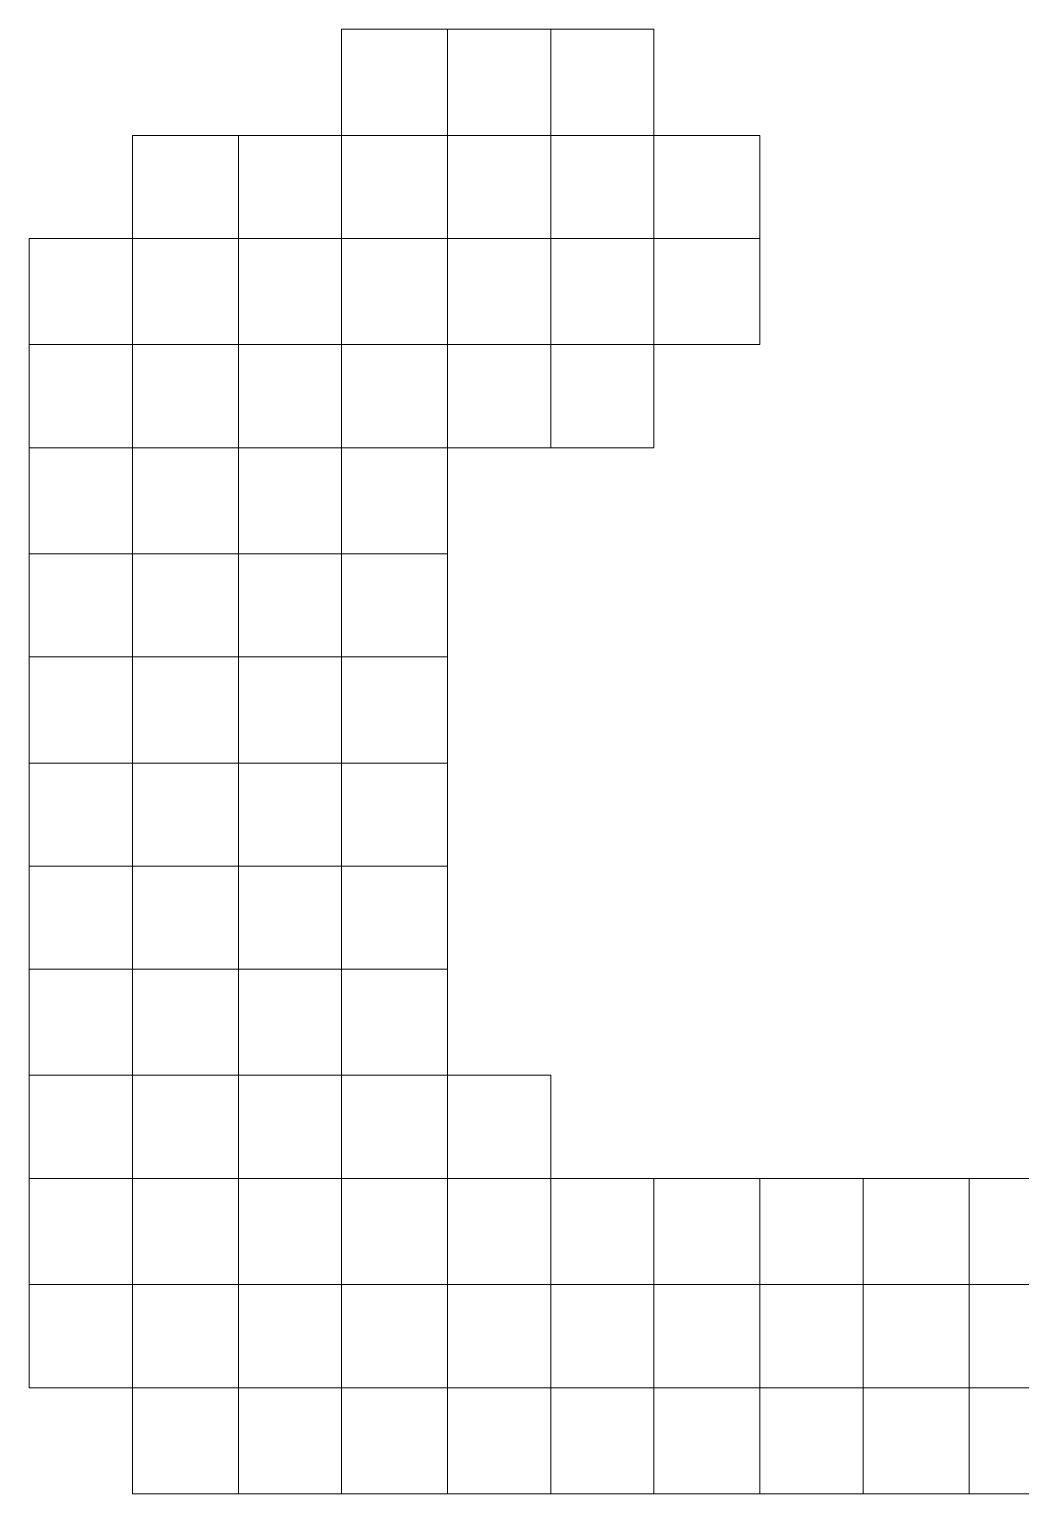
# Model space of a CAD drawing. Header units: millimetres. Extents: x -139 to 75, y -28 to 93.
# Drawn here: x -90.655 to -89.8, y 55.205 to 56.467 of the extents above; entities that cross this region are included whole.
import ezdxf

# ---------------------------------------------------------------- set-up
doc = ezdxf.new("R2010")
doc.units = ezdxf.units.MM
doc.header["$MEASUREMENT"] = 0
doc.layers.add('Layer 1', color=7, linetype='Continuous')

msp = doc.modelspace()

# ---------------------------------------------------------------- linework, layer by layer
at = {"layer": 'Layer 1', "color": 136, "lineweight": 0}
for points in [[(-90.3859, 56.3758), (-90.3859, 56.3758), (-90.3859, 56.4673), (-90.3859, 56.4673), (-90.3859, 56.4673), (-90.3859, 56.4673), (-90.2945, 56.4673), (-90.2945, 56.4673), (-90.2945, 56.4673), (-90.2945, 56.4673), (-90.2945, 56.3758), (-90.2945, 56.3758), (-90.2945, 56.3758), (-90.2945, 56.3758), (-90.3859, 56.3758), (-90.3859, 56.3758)], [(-90.2945, 56.3758), (-90.2945, 56.3758), (-90.2945, 56.4673), (-90.2945, 56.4673), (-90.2945, 56.4673), (-90.2945, 56.4673), (-90.2056, 56.4673), (-90.2056, 56.4673), (-90.2056, 56.4673), (-90.2056, 56.4673), (-90.2056, 56.3758), (-90.2056, 56.3758), (-90.2056, 56.3758), (-90.2056, 56.3758), (-90.2945, 56.3758), (-90.2945, 56.3758)], [(-90.2056, 56.3758), (-90.2056, 56.3758), (-90.2056, 56.4673), (-90.2056, 56.4673), (-90.2056, 56.4673), (-90.2056, 56.4673), (-90.1167, 56.4673), (-90.1167, 56.4673), (-90.1167, 56.4673), (-90.1167, 56.4673), (-90.1167, 56.3758), (-90.1167, 56.3758), (-90.1167, 56.3758), (-90.1167, 56.3758), (-90.2056, 56.3758), (-90.2056, 56.3758)], [(-90.5662, 56.2869), (-90.5662, 56.2869), (-90.5662, 56.3758), (-90.5662, 56.3758), (-90.5662, 56.3758), (-90.5662, 56.3758), (-90.4748, 56.3758), (-90.4748, 56.3758), (-90.4748, 56.3758), (-90.4748, 56.3758), (-90.4748, 56.2869), (-90.4748, 56.2869), (-90.4748, 56.2869), (-90.4748, 56.2869), (-90.5662, 56.2869), (-90.5662, 56.2869)], [(-90.4748, 56.2869), (-90.4748, 56.2869), (-90.4748, 56.3758), (-90.4748, 56.3758), (-90.4748, 56.3758), (-90.4748, 56.3758), (-90.3859, 56.3758), (-90.3859, 56.3758), (-90.3859, 56.3758), (-90.3859, 56.3758), (-90.3859, 56.2869), (-90.3859, 56.2869), (-90.3859, 56.2869), (-90.3859, 56.2869), (-90.4748, 56.2869), (-90.4748, 56.2869)], [(-90.3859, 56.2869), (-90.3859, 56.2869), (-90.3859, 56.3758), (-90.3859, 56.3758), (-90.3859, 56.3758), (-90.3859, 56.3758), (-90.2945, 56.3758), (-90.2945, 56.3758), (-90.2945, 56.3758), (-90.2945, 56.3758), (-90.2945, 56.2869), (-90.2945, 56.2869), (-90.2945, 56.2869), (-90.2945, 56.2869), (-90.3859, 56.2869), (-90.3859, 56.2869)], [(-90.2945, 56.2869), (-90.2945, 56.2869), (-90.2945, 56.3758), (-90.2945, 56.3758), (-90.2945, 56.3758), (-90.2945, 56.3758), (-90.2056, 56.3758), (-90.2056, 56.3758), (-90.2056, 56.3758), (-90.2056, 56.3758), (-90.2056, 56.2869), (-90.2056, 56.2869), (-90.2056, 56.2869), (-90.2056, 56.2869), (-90.2945, 56.2869), (-90.2945, 56.2869)], [(-90.2056, 56.2869), (-90.2056, 56.2869), (-90.2056, 56.3758), (-90.2056, 56.3758), (-90.2056, 56.3758), (-90.2056, 56.3758), (-90.1167, 56.3758), (-90.1167, 56.3758), (-90.1167, 56.3758), (-90.1167, 56.3758), (-90.1167, 56.2869), (-90.1167, 56.2869), (-90.1167, 56.2869), (-90.1167, 56.2869), (-90.2056, 56.2869), (-90.2056, 56.2869)], [(-90.1167, 56.2869), (-90.1167, 56.2869), (-90.1167, 56.3758), (-90.1167, 56.3758), (-90.1167, 56.3758), (-90.1167, 56.3758), (-90.0252, 56.3758), (-90.0252, 56.3758), (-90.0252, 56.3758), (-90.0252, 56.3758), (-90.0252, 56.2869), (-90.0252, 56.2869), (-90.0252, 56.2869), (-90.0252, 56.2869), (-90.1167, 56.2869), (-90.1167, 56.2869)], [(-90.6551, 56.1955), (-90.6551, 56.1955), (-90.6551, 56.2869), (-90.6551, 56.2869), (-90.6551, 56.2869), (-90.6551, 56.2869), (-90.5662, 56.2869), (-90.5662, 56.2869), (-90.5662, 56.2869), (-90.5662, 56.2869), (-90.5662, 56.1955), (-90.5662, 56.1955), (-90.5662, 56.1955), (-90.5662, 56.1955), (-90.6551, 56.1955), (-90.6551, 56.1955)], [(-90.5662, 56.1955), (-90.5662, 56.1955), (-90.5662, 56.2869), (-90.5662, 56.2869), (-90.5662, 56.2869), (-90.5662, 56.2869), (-90.4748, 56.2869), (-90.4748, 56.2869), (-90.4748, 56.2869), (-90.4748, 56.2869), (-90.4748, 56.1955), (-90.4748, 56.1955), (-90.4748, 56.1955), (-90.4748, 56.1955), (-90.5662, 56.1955), (-90.5662, 56.1955)], [(-90.4748, 56.1955), (-90.4748, 56.1955), (-90.4748, 56.2869), (-90.4748, 56.2869), (-90.4748, 56.2869), (-90.4748, 56.2869), (-90.3859, 56.2869), (-90.3859, 56.2869), (-90.3859, 56.2869), (-90.3859, 56.2869), (-90.3859, 56.1955), (-90.3859, 56.1955), (-90.3859, 56.1955), (-90.3859, 56.1955), (-90.4748, 56.1955), (-90.4748, 56.1955)], [(-90.3859, 56.1955), (-90.3859, 56.1955), (-90.3859, 56.2869), (-90.3859, 56.2869), (-90.3859, 56.2869), (-90.3859, 56.2869), (-90.2945, 56.2869), (-90.2945, 56.2869), (-90.2945, 56.2869), (-90.2945, 56.2869), (-90.2945, 56.1955), (-90.2945, 56.1955), (-90.2945, 56.1955), (-90.2945, 56.1955), (-90.3859, 56.1955), (-90.3859, 56.1955)], [(-90.2945, 56.1955), (-90.2945, 56.1955), (-90.2945, 56.2869), (-90.2945, 56.2869), (-90.2945, 56.2869), (-90.2945, 56.2869), (-90.2056, 56.2869), (-90.2056, 56.2869), (-90.2056, 56.2869), (-90.2056, 56.2869), (-90.2056, 56.1955), (-90.2056, 56.1955), (-90.2056, 56.1955), (-90.2056, 56.1955), (-90.2945, 56.1955), (-90.2945, 56.1955)], [(-90.2056, 56.1955), (-90.2056, 56.1955), (-90.2056, 56.2869), (-90.2056, 56.2869), (-90.2056, 56.2869), (-90.2056, 56.2869), (-90.1167, 56.2869), (-90.1167, 56.2869), (-90.1167, 56.2869), (-90.1167, 56.2869), (-90.1167, 56.1955), (-90.1167, 56.1955), (-90.1167, 56.1955), (-90.1167, 56.1955), (-90.2056, 56.1955), (-90.2056, 56.1955)], [(-90.1167, 56.1955), (-90.1167, 56.1955), (-90.1167, 56.2869), (-90.1167, 56.2869), (-90.1167, 56.2869), (-90.1167, 56.2869), (-90.0252, 56.2869), (-90.0252, 56.2869), (-90.0252, 56.2869), (-90.0252, 56.2869), (-90.0252, 56.1955), (-90.0252, 56.1955), (-90.0252, 56.1955), (-90.0252, 56.1955), (-90.1167, 56.1955), (-90.1167, 56.1955)], [(-90.6551, 56.1066), (-90.6551, 56.1066), (-90.6551, 56.1955), (-90.6551, 56.1955), (-90.6551, 56.1955), (-90.6551, 56.1955), (-90.5662, 56.1955), (-90.5662, 56.1955), (-90.5662, 56.1955), (-90.5662, 56.1955), (-90.5662, 56.1066), (-90.5662, 56.1066), (-90.5662, 56.1066), (-90.5662, 56.1066), (-90.6551, 56.1066), (-90.6551, 56.1066)], [(-90.5662, 56.1066), (-90.5662, 56.1066), (-90.5662, 56.1955), (-90.5662, 56.1955), (-90.5662, 56.1955), (-90.5662, 56.1955), (-90.4748, 56.1955), (-90.4748, 56.1955), (-90.4748, 56.1955), (-90.4748, 56.1955), (-90.4748, 56.1066), (-90.4748, 56.1066), (-90.4748, 56.1066), (-90.4748, 56.1066), (-90.5662, 56.1066), (-90.5662, 56.1066)], [(-90.4748, 56.1066), (-90.4748, 56.1066), (-90.4748, 56.1955), (-90.4748, 56.1955), (-90.4748, 56.1955), (-90.4748, 56.1955), (-90.3859, 56.1955), (-90.3859, 56.1955), (-90.3859, 56.1955), (-90.3859, 56.1955), (-90.3859, 56.1066), (-90.3859, 56.1066), (-90.3859, 56.1066), (-90.3859, 56.1066), (-90.4748, 56.1066), (-90.4748, 56.1066)], [(-90.3859, 56.1066), (-90.3859, 56.1066), (-90.3859, 56.1955), (-90.3859, 56.1955), (-90.3859, 56.1955), (-90.3859, 56.1955), (-90.2945, 56.1955), (-90.2945, 56.1955), (-90.2945, 56.1955), (-90.2945, 56.1955), (-90.2945, 56.1066), (-90.2945, 56.1066), (-90.2945, 56.1066), (-90.2945, 56.1066), (-90.3859, 56.1066), (-90.3859, 56.1066)], [(-90.2945, 56.1066), (-90.2945, 56.1066), (-90.2945, 56.1955), (-90.2945, 56.1955), (-90.2945, 56.1955), (-90.2945, 56.1955), (-90.2056, 56.1955), (-90.2056, 56.1955), (-90.2056, 56.1955), (-90.2056, 56.1955), (-90.2056, 56.1066), (-90.2056, 56.1066), (-90.2056, 56.1066), (-90.2056, 56.1066), (-90.2945, 56.1066), (-90.2945, 56.1066)], [(-90.2056, 56.1066), (-90.2056, 56.1066), (-90.2056, 56.1955), (-90.2056, 56.1955), (-90.2056, 56.1955), (-90.2056, 56.1955), (-90.1167, 56.1955), (-90.1167, 56.1955), (-90.1167, 56.1955), (-90.1167, 56.1955), (-90.1167, 56.1066), (-90.1167, 56.1066), (-90.1167, 56.1066), (-90.1167, 56.1066), (-90.2056, 56.1066), (-90.2056, 56.1066)], [(-90.6551, 56.0151), (-90.6551, 56.0151), (-90.6551, 56.1066), (-90.6551, 56.1066), (-90.6551, 56.1066), (-90.6551, 56.1066), (-90.5662, 56.1066), (-90.5662, 56.1066), (-90.5662, 56.1066), (-90.5662, 56.1066), (-90.5662, 56.0151), (-90.5662, 56.0151), (-90.5662, 56.0151), (-90.5662, 56.0151), (-90.6551, 56.0151), (-90.6551, 56.0151)], [(-90.5662, 56.0151), (-90.5662, 56.0151), (-90.5662, 56.1066), (-90.5662, 56.1066), (-90.5662, 56.1066), (-90.5662, 56.1066), (-90.4748, 56.1066), (-90.4748, 56.1066), (-90.4748, 56.1066), (-90.4748, 56.1066), (-90.4748, 56.0151), (-90.4748, 56.0151), (-90.4748, 56.0151), (-90.4748, 56.0151), (-90.5662, 56.0151), (-90.5662, 56.0151)], [(-90.4748, 56.0151), (-90.4748, 56.0151), (-90.4748, 56.1066), (-90.4748, 56.1066), (-90.4748, 56.1066), (-90.4748, 56.1066), (-90.3859, 56.1066), (-90.3859, 56.1066), (-90.3859, 56.1066), (-90.3859, 56.1066), (-90.3859, 56.0151), (-90.3859, 56.0151), (-90.3859, 56.0151), (-90.3859, 56.0151), (-90.4748, 56.0151), (-90.4748, 56.0151)], [(-90.3859, 56.0151), (-90.3859, 56.0151), (-90.3859, 56.1066), (-90.3859, 56.1066), (-90.3859, 56.1066), (-90.3859, 56.1066), (-90.2945, 56.1066), (-90.2945, 56.1066), (-90.2945, 56.1066), (-90.2945, 56.1066), (-90.2945, 56.0151), (-90.2945, 56.0151), (-90.2945, 56.0151), (-90.2945, 56.0151), (-90.3859, 56.0151), (-90.3859, 56.0151)], [(-90.6551, 55.9262), (-90.6551, 55.9262), (-90.6551, 56.0151), (-90.6551, 56.0151), (-90.6551, 56.0151), (-90.6551, 56.0151), (-90.5662, 56.0151), (-90.5662, 56.0151), (-90.5662, 56.0151), (-90.5662, 56.0151), (-90.5662, 55.9262), (-90.5662, 55.9262), (-90.5662, 55.9262), (-90.5662, 55.9262), (-90.6551, 55.9262), (-90.6551, 55.9262)], [(-90.5662, 55.9262), (-90.5662, 55.9262), (-90.5662, 56.0151), (-90.5662, 56.0151), (-90.5662, 56.0151), (-90.5662, 56.0151), (-90.4748, 56.0151), (-90.4748, 56.0151), (-90.4748, 56.0151), (-90.4748, 56.0151), (-90.4748, 55.9262), (-90.4748, 55.9262), (-90.4748, 55.9262), (-90.4748, 55.9262), (-90.5662, 55.9262), (-90.5662, 55.9262)], [(-90.4748, 55.9262), (-90.4748, 55.9262), (-90.4748, 56.0151), (-90.4748, 56.0151), (-90.4748, 56.0151), (-90.4748, 56.0151), (-90.3859, 56.0151), (-90.3859, 56.0151), (-90.3859, 56.0151), (-90.3859, 56.0151), (-90.3859, 55.9262), (-90.3859, 55.9262), (-90.3859, 55.9262), (-90.3859, 55.9262), (-90.4748, 55.9262), (-90.4748, 55.9262)], [(-90.3859, 55.9262), (-90.3859, 55.9262), (-90.3859, 56.0151), (-90.3859, 56.0151), (-90.3859, 56.0151), (-90.3859, 56.0151), (-90.2945, 56.0151), (-90.2945, 56.0151), (-90.2945, 56.0151), (-90.2945, 56.0151), (-90.2945, 55.9262), (-90.2945, 55.9262), (-90.2945, 55.9262), (-90.2945, 55.9262), (-90.3859, 55.9262), (-90.3859, 55.9262)], [(-90.6551, 55.8348), (-90.6551, 55.8348), (-90.6551, 55.9262), (-90.6551, 55.9262), (-90.6551, 55.9262), (-90.6551, 55.9262), (-90.5662, 55.9262), (-90.5662, 55.9262), (-90.5662, 55.9262), (-90.5662, 55.9262), (-90.5662, 55.8348), (-90.5662, 55.8348), (-90.5662, 55.8348), (-90.5662, 55.8348), (-90.6551, 55.8348), (-90.6551, 55.8348)], [(-90.5662, 55.8348), (-90.5662, 55.8348), (-90.5662, 55.9262), (-90.5662, 55.9262), (-90.5662, 55.9262), (-90.5662, 55.9262), (-90.4748, 55.9262), (-90.4748, 55.9262), (-90.4748, 55.9262), (-90.4748, 55.9262), (-90.4748, 55.8348), (-90.4748, 55.8348), (-90.4748, 55.8348), (-90.4748, 55.8348), (-90.5662, 55.8348), (-90.5662, 55.8348)], [(-90.4748, 55.8348), (-90.4748, 55.8348), (-90.4748, 55.9262), (-90.4748, 55.9262), (-90.4748, 55.9262), (-90.4748, 55.9262), (-90.3859, 55.9262), (-90.3859, 55.9262), (-90.3859, 55.9262), (-90.3859, 55.9262), (-90.3859, 55.8348), (-90.3859, 55.8348), (-90.3859, 55.8348), (-90.3859, 55.8348), (-90.4748, 55.8348), (-90.4748, 55.8348)], [(-90.3859, 55.8348), (-90.3859, 55.8348), (-90.3859, 55.9262), (-90.3859, 55.9262), (-90.3859, 55.9262), (-90.3859, 55.9262), (-90.2945, 55.9262), (-90.2945, 55.9262), (-90.2945, 55.9262), (-90.2945, 55.9262), (-90.2945, 55.8348), (-90.2945, 55.8348), (-90.2945, 55.8348), (-90.2945, 55.8348), (-90.3859, 55.8348), (-90.3859, 55.8348)], [(-90.6551, 55.7459), (-90.6551, 55.7459), (-90.6551, 55.8348), (-90.6551, 55.8348), (-90.6551, 55.8348), (-90.6551, 55.8348), (-90.5662, 55.8348), (-90.5662, 55.8348), (-90.5662, 55.8348), (-90.5662, 55.8348), (-90.5662, 55.7459), (-90.5662, 55.7459), (-90.5662, 55.7459), (-90.5662, 55.7459), (-90.6551, 55.7459), (-90.6551, 55.7459)], [(-90.5662, 55.7459), (-90.5662, 55.7459), (-90.5662, 55.8348), (-90.5662, 55.8348), (-90.5662, 55.8348), (-90.5662, 55.8348), (-90.4748, 55.8348), (-90.4748, 55.8348), (-90.4748, 55.8348), (-90.4748, 55.8348), (-90.4748, 55.7459), (-90.4748, 55.7459), (-90.4748, 55.7459), (-90.4748, 55.7459), (-90.5662, 55.7459), (-90.5662, 55.7459)], [(-90.4748, 55.7459), (-90.4748, 55.7459), (-90.4748, 55.8348), (-90.4748, 55.8348), (-90.4748, 55.8348), (-90.4748, 55.8348), (-90.3859, 55.8348), (-90.3859, 55.8348), (-90.3859, 55.8348), (-90.3859, 55.8348), (-90.3859, 55.7459), (-90.3859, 55.7459), (-90.3859, 55.7459), (-90.3859, 55.7459), (-90.4748, 55.7459), (-90.4748, 55.7459)], [(-90.3859, 55.7459), (-90.3859, 55.7459), (-90.3859, 55.8348), (-90.3859, 55.8348), (-90.3859, 55.8348), (-90.3859, 55.8348), (-90.2945, 55.8348), (-90.2945, 55.8348), (-90.2945, 55.8348), (-90.2945, 55.8348), (-90.2945, 55.7459), (-90.2945, 55.7459), (-90.2945, 55.7459), (-90.2945, 55.7459), (-90.3859, 55.7459), (-90.3859, 55.7459)], [(-90.6551, 55.657), (-90.6551, 55.657), (-90.6551, 55.7459), (-90.6551, 55.7459), (-90.6551, 55.7459), (-90.6551, 55.7459), (-90.5662, 55.7459), (-90.5662, 55.7459), (-90.5662, 55.7459), (-90.5662, 55.7459), (-90.5662, 55.657), (-90.5662, 55.657), (-90.5662, 55.657), (-90.5662, 55.657), (-90.6551, 55.657), (-90.6551, 55.657)], [(-90.5662, 55.657), (-90.5662, 55.657), (-90.5662, 55.7459), (-90.5662, 55.7459), (-90.5662, 55.7459), (-90.5662, 55.7459), (-90.4748, 55.7459), (-90.4748, 55.7459), (-90.4748, 55.7459), (-90.4748, 55.7459), (-90.4748, 55.657), (-90.4748, 55.657), (-90.4748, 55.657), (-90.4748, 55.657), (-90.5662, 55.657), (-90.5662, 55.657)], [(-90.4748, 55.657), (-90.4748, 55.657), (-90.4748, 55.7459), (-90.4748, 55.7459), (-90.4748, 55.7459), (-90.4748, 55.7459), (-90.3859, 55.7459), (-90.3859, 55.7459), (-90.3859, 55.7459), (-90.3859, 55.7459), (-90.3859, 55.657), (-90.3859, 55.657), (-90.3859, 55.657), (-90.3859, 55.657), (-90.4748, 55.657), (-90.4748, 55.657)], [(-90.3859, 55.657), (-90.3859, 55.657), (-90.3859, 55.7459), (-90.3859, 55.7459), (-90.3859, 55.7459), (-90.3859, 55.7459), (-90.2945, 55.7459), (-90.2945, 55.7459), (-90.2945, 55.7459), (-90.2945, 55.7459), (-90.2945, 55.657), (-90.2945, 55.657), (-90.2945, 55.657), (-90.2945, 55.657), (-90.3859, 55.657), (-90.3859, 55.657)], [(-90.6551, 55.5656), (-90.6551, 55.5656), (-90.6551, 55.657), (-90.6551, 55.657), (-90.6551, 55.657), (-90.6551, 55.657), (-90.5662, 55.657), (-90.5662, 55.657), (-90.5662, 55.657), (-90.5662, 55.657), (-90.5662, 55.5656), (-90.5662, 55.5656), (-90.5662, 55.5656), (-90.5662, 55.5656), (-90.6551, 55.5656), (-90.6551, 55.5656)], [(-90.5662, 55.5656), (-90.5662, 55.5656), (-90.5662, 55.657), (-90.5662, 55.657), (-90.5662, 55.657), (-90.5662, 55.657), (-90.4748, 55.657), (-90.4748, 55.657), (-90.4748, 55.657), (-90.4748, 55.657), (-90.4748, 55.5656), (-90.4748, 55.5656), (-90.4748, 55.5656), (-90.4748, 55.5656), (-90.5662, 55.5656), (-90.5662, 55.5656)], [(-90.4748, 55.5656), (-90.4748, 55.5656), (-90.4748, 55.657), (-90.4748, 55.657), (-90.4748, 55.657), (-90.4748, 55.657), (-90.3859, 55.657), (-90.3859, 55.657), (-90.3859, 55.657), (-90.3859, 55.657), (-90.3859, 55.5656), (-90.3859, 55.5656), (-90.3859, 55.5656), (-90.3859, 55.5656), (-90.4748, 55.5656), (-90.4748, 55.5656)], [(-90.3859, 55.5656), (-90.3859, 55.5656), (-90.3859, 55.657), (-90.3859, 55.657), (-90.3859, 55.657), (-90.3859, 55.657), (-90.2945, 55.657), (-90.2945, 55.657), (-90.2945, 55.657), (-90.2945, 55.657), (-90.2945, 55.5656), (-90.2945, 55.5656), (-90.2945, 55.5656), (-90.2945, 55.5656), (-90.3859, 55.5656), (-90.3859, 55.5656)], [(-90.6551, 55.4767), (-90.6551, 55.4767), (-90.6551, 55.5656), (-90.6551, 55.5656), (-90.6551, 55.5656), (-90.6551, 55.5656), (-90.5662, 55.5656), (-90.5662, 55.5656), (-90.5662, 55.5656), (-90.5662, 55.5656), (-90.5662, 55.4767), (-90.5662, 55.4767), (-90.5662, 55.4767), (-90.5662, 55.4767), (-90.6551, 55.4767), (-90.6551, 55.4767)], [(-90.5662, 55.4767), (-90.5662, 55.4767), (-90.5662, 55.5656), (-90.5662, 55.5656), (-90.5662, 55.5656), (-90.5662, 55.5656), (-90.4748, 55.5656), (-90.4748, 55.5656), (-90.4748, 55.5656), (-90.4748, 55.5656), (-90.4748, 55.4767), (-90.4748, 55.4767), (-90.4748, 55.4767), (-90.4748, 55.4767), (-90.5662, 55.4767), (-90.5662, 55.4767)], [(-90.4748, 55.4767), (-90.4748, 55.4767), (-90.4748, 55.5656), (-90.4748, 55.5656), (-90.4748, 55.5656), (-90.4748, 55.5656), (-90.3859, 55.5656), (-90.3859, 55.5656), (-90.3859, 55.5656), (-90.3859, 55.5656), (-90.3859, 55.4767), (-90.3859, 55.4767), (-90.3859, 55.4767), (-90.3859, 55.4767), (-90.4748, 55.4767), (-90.4748, 55.4767)], [(-90.3859, 55.4767), (-90.3859, 55.4767), (-90.3859, 55.5656), (-90.3859, 55.5656), (-90.3859, 55.5656), (-90.3859, 55.5656), (-90.2945, 55.5656), (-90.2945, 55.5656), (-90.2945, 55.5656), (-90.2945, 55.5656), (-90.2945, 55.4767), (-90.2945, 55.4767), (-90.2945, 55.4767), (-90.2945, 55.4767), (-90.3859, 55.4767), (-90.3859, 55.4767)], [(-90.2945, 55.4767), (-90.2945, 55.4767), (-90.2945, 55.5656), (-90.2945, 55.5656), (-90.2945, 55.5656), (-90.2945, 55.5656), (-90.2056, 55.5656), (-90.2056, 55.5656), (-90.2056, 55.5656), (-90.2056, 55.5656), (-90.2056, 55.4767), (-90.2056, 55.4767), (-90.2056, 55.4767), (-90.2056, 55.4767), (-90.2945, 55.4767), (-90.2945, 55.4767)], [(-90.6551, 55.3852), (-90.6551, 55.3852), (-90.6551, 55.4767), (-90.6551, 55.4767), (-90.6551, 55.4767), (-90.6551, 55.4767), (-90.5662, 55.4767), (-90.5662, 55.4767), (-90.5662, 55.4767), (-90.5662, 55.4767), (-90.5662, 55.3852), (-90.5662, 55.3852), (-90.5662, 55.3852), (-90.5662, 55.3852), (-90.6551, 55.3852), (-90.6551, 55.3852)], [(-90.5662, 55.3852), (-90.5662, 55.3852), (-90.5662, 55.4767), (-90.5662, 55.4767), (-90.5662, 55.4767), (-90.5662, 55.4767), (-90.4748, 55.4767), (-90.4748, 55.4767), (-90.4748, 55.4767), (-90.4748, 55.4767), (-90.4748, 55.3852), (-90.4748, 55.3852), (-90.4748, 55.3852), (-90.4748, 55.3852), (-90.5662, 55.3852), (-90.5662, 55.3852)], [(-90.4748, 55.3852), (-90.4748, 55.3852), (-90.4748, 55.4767), (-90.4748, 55.4767), (-90.4748, 55.4767), (-90.4748, 55.4767), (-90.3859, 55.4767), (-90.3859, 55.4767), (-90.3859, 55.4767), (-90.3859, 55.4767), (-90.3859, 55.3852), (-90.3859, 55.3852), (-90.3859, 55.3852), (-90.3859, 55.3852), (-90.4748, 55.3852), (-90.4748, 55.3852)], [(-90.3859, 55.3852), (-90.3859, 55.3852), (-90.3859, 55.4767), (-90.3859, 55.4767), (-90.3859, 55.4767), (-90.3859, 55.4767), (-90.2945, 55.4767), (-90.2945, 55.4767), (-90.2945, 55.4767), (-90.2945, 55.4767), (-90.2945, 55.3852), (-90.2945, 55.3852), (-90.2945, 55.3852), (-90.2945, 55.3852), (-90.3859, 55.3852), (-90.3859, 55.3852)], [(-90.2945, 55.3852), (-90.2945, 55.3852), (-90.2945, 55.4767), (-90.2945, 55.4767), (-90.2945, 55.4767), (-90.2945, 55.4767), (-90.2056, 55.4767), (-90.2056, 55.4767), (-90.2056, 55.4767), (-90.2056, 55.4767), (-90.2056, 55.3852), (-90.2056, 55.3852), (-90.2056, 55.3852), (-90.2056, 55.3852), (-90.2945, 55.3852), (-90.2945, 55.3852)], [(-90.2056, 55.3852), (-90.2056, 55.3852), (-90.2056, 55.4767), (-90.2056, 55.4767), (-90.2056, 55.4767), (-90.2056, 55.4767), (-90.1167, 55.4767), (-90.1167, 55.4767), (-90.1167, 55.4767), (-90.1167, 55.4767), (-90.1167, 55.3852), (-90.1167, 55.3852), (-90.1167, 55.3852), (-90.1167, 55.3852), (-90.2056, 55.3852), (-90.2056, 55.3852)], [(-90.1167, 55.3852), (-90.1167, 55.3852), (-90.1167, 55.4767), (-90.1167, 55.4767), (-90.1167, 55.4767), (-90.1167, 55.4767), (-90.0252, 55.4767), (-90.0252, 55.4767), (-90.0252, 55.4767), (-90.0252, 55.4767), (-90.0252, 55.3852), (-90.0252, 55.3852), (-90.0252, 55.3852), (-90.0252, 55.3852), (-90.1167, 55.3852), (-90.1167, 55.3852)], [(-90.0252, 55.3852), (-90.0252, 55.3852), (-90.0252, 55.4767), (-90.0252, 55.4767), (-90.0252, 55.4767), (-90.0252, 55.4767), (-89.9363, 55.4767), (-89.9363, 55.4767), (-89.9363, 55.4767), (-89.9363, 55.4767), (-89.9363, 55.3852), (-89.9363, 55.3852), (-89.9363, 55.3852), (-89.9363, 55.3852), (-90.0252, 55.3852), (-90.0252, 55.3852)], [(-89.9363, 55.3852), (-89.9363, 55.3852), (-89.9363, 55.4767), (-89.9363, 55.4767), (-89.9363, 55.4767), (-89.9363, 55.4767), (-89.8449, 55.4767), (-89.8449, 55.4767), (-89.8449, 55.4767), (-89.8449, 55.4767), (-89.8449, 55.3852), (-89.8449, 55.3852), (-89.8449, 55.3852), (-89.8449, 55.3852), (-89.9363, 55.3852), (-89.9363, 55.3852)], [(-89.8449, 55.3852), (-89.8449, 55.3852), (-89.8449, 55.4767), (-89.8449, 55.4767), (-89.8449, 55.4767), (-89.8449, 55.4767), (-89.756, 55.4767), (-89.756, 55.4767), (-89.756, 55.4767), (-89.756, 55.4767), (-89.756, 55.3852), (-89.756, 55.3852), (-89.756, 55.3852), (-89.756, 55.3852), (-89.8449, 55.3852), (-89.8449, 55.3852)], [(-90.6551, 55.2963), (-90.6551, 55.2963), (-90.6551, 55.3852), (-90.6551, 55.3852), (-90.6551, 55.3852), (-90.6551, 55.3852), (-90.5662, 55.3852), (-90.5662, 55.3852), (-90.5662, 55.3852), (-90.5662, 55.3852), (-90.5662, 55.2963), (-90.5662, 55.2963), (-90.5662, 55.2963), (-90.5662, 55.2963), (-90.6551, 55.2963), (-90.6551, 55.2963)], [(-90.5662, 55.2963), (-90.5662, 55.2963), (-90.5662, 55.3852), (-90.5662, 55.3852), (-90.5662, 55.3852), (-90.5662, 55.3852), (-90.4748, 55.3852), (-90.4748, 55.3852), (-90.4748, 55.3852), (-90.4748, 55.3852), (-90.4748, 55.2963), (-90.4748, 55.2963), (-90.4748, 55.2963), (-90.4748, 55.2963), (-90.5662, 55.2963), (-90.5662, 55.2963)], [(-90.4748, 55.2963), (-90.4748, 55.2963), (-90.4748, 55.3852), (-90.4748, 55.3852), (-90.4748, 55.3852), (-90.4748, 55.3852), (-90.3859, 55.3852), (-90.3859, 55.3852), (-90.3859, 55.3852), (-90.3859, 55.3852), (-90.3859, 55.2963), (-90.3859, 55.2963), (-90.3859, 55.2963), (-90.3859, 55.2963), (-90.4748, 55.2963), (-90.4748, 55.2963)], [(-90.3859, 55.2963), (-90.3859, 55.2963), (-90.3859, 55.3852), (-90.3859, 55.3852), (-90.3859, 55.3852), (-90.3859, 55.3852), (-90.2945, 55.3852), (-90.2945, 55.3852), (-90.2945, 55.3852), (-90.2945, 55.3852), (-90.2945, 55.2963), (-90.2945, 55.2963), (-90.2945, 55.2963), (-90.2945, 55.2963), (-90.3859, 55.2963), (-90.3859, 55.2963)], [(-90.2945, 55.2963), (-90.2945, 55.2963), (-90.2945, 55.3852), (-90.2945, 55.3852), (-90.2945, 55.3852), (-90.2945, 55.3852), (-90.2056, 55.3852), (-90.2056, 55.3852), (-90.2056, 55.3852), (-90.2056, 55.3852), (-90.2056, 55.2963), (-90.2056, 55.2963), (-90.2056, 55.2963), (-90.2056, 55.2963), (-90.2945, 55.2963), (-90.2945, 55.2963)], [(-90.2056, 55.2963), (-90.2056, 55.2963), (-90.2056, 55.3852), (-90.2056, 55.3852), (-90.2056, 55.3852), (-90.2056, 55.3852), (-90.1167, 55.3852), (-90.1167, 55.3852), (-90.1167, 55.3852), (-90.1167, 55.3852), (-90.1167, 55.2963), (-90.1167, 55.2963), (-90.1167, 55.2963), (-90.1167, 55.2963), (-90.2056, 55.2963), (-90.2056, 55.2963)], [(-90.1167, 55.2963), (-90.1167, 55.2963), (-90.1167, 55.3852), (-90.1167, 55.3852), (-90.1167, 55.3852), (-90.1167, 55.3852), (-90.0252, 55.3852), (-90.0252, 55.3852), (-90.0252, 55.3852), (-90.0252, 55.3852), (-90.0252, 55.2963), (-90.0252, 55.2963), (-90.0252, 55.2963), (-90.0252, 55.2963), (-90.1167, 55.2963), (-90.1167, 55.2963)], [(-90.0252, 55.2963), (-90.0252, 55.2963), (-90.0252, 55.3852), (-90.0252, 55.3852), (-90.0252, 55.3852), (-90.0252, 55.3852), (-89.9363, 55.3852), (-89.9363, 55.3852), (-89.9363, 55.3852), (-89.9363, 55.3852), (-89.9363, 55.2963), (-89.9363, 55.2963), (-89.9363, 55.2963), (-89.9363, 55.2963), (-90.0252, 55.2963), (-90.0252, 55.2963)], [(-89.9363, 55.2963), (-89.9363, 55.2963), (-89.9363, 55.3852), (-89.9363, 55.3852), (-89.9363, 55.3852), (-89.9363, 55.3852), (-89.8449, 55.3852), (-89.8449, 55.3852), (-89.8449, 55.3852), (-89.8449, 55.3852), (-89.8449, 55.2963), (-89.8449, 55.2963), (-89.8449, 55.2963), (-89.8449, 55.2963), (-89.9363, 55.2963), (-89.9363, 55.2963)], [(-89.8449, 55.2963), (-89.8449, 55.2963), (-89.8449, 55.3852), (-89.8449, 55.3852), (-89.8449, 55.3852), (-89.8449, 55.3852), (-89.756, 55.3852), (-89.756, 55.3852), (-89.756, 55.3852), (-89.756, 55.3852), (-89.756, 55.2963), (-89.756, 55.2963), (-89.756, 55.2963), (-89.756, 55.2963), (-89.8449, 55.2963), (-89.8449, 55.2963)], [(-90.5662, 55.2049), (-90.5662, 55.2049), (-90.5662, 55.2963), (-90.5662, 55.2963), (-90.5662, 55.2963), (-90.5662, 55.2963), (-90.4748, 55.2963), (-90.4748, 55.2963), (-90.4748, 55.2963), (-90.4748, 55.2963), (-90.4748, 55.2049), (-90.4748, 55.2049), (-90.4748, 55.2049), (-90.4748, 55.2049), (-90.5662, 55.2049), (-90.5662, 55.2049)], [(-90.4748, 55.2049), (-90.4748, 55.2049), (-90.4748, 55.2963), (-90.4748, 55.2963), (-90.4748, 55.2963), (-90.4748, 55.2963), (-90.3859, 55.2963), (-90.3859, 55.2963), (-90.3859, 55.2963), (-90.3859, 55.2963), (-90.3859, 55.2049), (-90.3859, 55.2049), (-90.3859, 55.2049), (-90.3859, 55.2049), (-90.4748, 55.2049), (-90.4748, 55.2049)], [(-90.3859, 55.2049), (-90.3859, 55.2049), (-90.3859, 55.2963), (-90.3859, 55.2963), (-90.3859, 55.2963), (-90.3859, 55.2963), (-90.2945, 55.2963), (-90.2945, 55.2963), (-90.2945, 55.2963), (-90.2945, 55.2963), (-90.2945, 55.2049), (-90.2945, 55.2049), (-90.2945, 55.2049), (-90.2945, 55.2049), (-90.3859, 55.2049), (-90.3859, 55.2049)], [(-90.2945, 55.2049), (-90.2945, 55.2049), (-90.2945, 55.2963), (-90.2945, 55.2963), (-90.2945, 55.2963), (-90.2945, 55.2963), (-90.2056, 55.2963), (-90.2056, 55.2963), (-90.2056, 55.2963), (-90.2056, 55.2963), (-90.2056, 55.2049), (-90.2056, 55.2049), (-90.2056, 55.2049), (-90.2056, 55.2049), (-90.2945, 55.2049), (-90.2945, 55.2049)], [(-90.2056, 55.2049), (-90.2056, 55.2049), (-90.2056, 55.2963), (-90.2056, 55.2963), (-90.2056, 55.2963), (-90.2056, 55.2963), (-90.1167, 55.2963), (-90.1167, 55.2963), (-90.1167, 55.2963), (-90.1167, 55.2963), (-90.1167, 55.2049), (-90.1167, 55.2049), (-90.1167, 55.2049), (-90.1167, 55.2049), (-90.2056, 55.2049), (-90.2056, 55.2049)], [(-90.1167, 55.2049), (-90.1167, 55.2049), (-90.1167, 55.2963), (-90.1167, 55.2963), (-90.1167, 55.2963), (-90.1167, 55.2963), (-90.0252, 55.2963), (-90.0252, 55.2963), (-90.0252, 55.2963), (-90.0252, 55.2963), (-90.0252, 55.2049), (-90.0252, 55.2049), (-90.0252, 55.2049), (-90.0252, 55.2049), (-90.1167, 55.2049), (-90.1167, 55.2049)], [(-90.0252, 55.2049), (-90.0252, 55.2049), (-90.0252, 55.2963), (-90.0252, 55.2963), (-90.0252, 55.2963), (-90.0252, 55.2963), (-89.9363, 55.2963), (-89.9363, 55.2963), (-89.9363, 55.2963), (-89.9363, 55.2963), (-89.9363, 55.2049), (-89.9363, 55.2049), (-89.9363, 55.2049), (-89.9363, 55.2049), (-90.0252, 55.2049), (-90.0252, 55.2049)], [(-89.9363, 55.2049), (-89.9363, 55.2049), (-89.9363, 55.2963), (-89.9363, 55.2963), (-89.9363, 55.2963), (-89.9363, 55.2963), (-89.8449, 55.2963), (-89.8449, 55.2963), (-89.8449, 55.2963), (-89.8449, 55.2963), (-89.8449, 55.2049), (-89.8449, 55.2049), (-89.8449, 55.2049), (-89.8449, 55.2049), (-89.9363, 55.2049), (-89.9363, 55.2049)], [(-89.8449, 55.2049), (-89.8449, 55.2049), (-89.8449, 55.2963), (-89.8449, 55.2963), (-89.8449, 55.2963), (-89.8449, 55.2963), (-89.756, 55.2963), (-89.756, 55.2963), (-89.756, 55.2963), (-89.756, 55.2963), (-89.756, 55.2049), (-89.756, 55.2049), (-89.756, 55.2049), (-89.756, 55.2049), (-89.8449, 55.2049), (-89.8449, 55.2049)]]:
    msp.add_open_spline(points, degree=3, knots=[0, 0, 0, 0, 0.2, 0.2, 0.2, 0.2, 0.4, 0.4, 0.4, 0.4, 0.6, 0.6, 0.6, 0.6, 1, 1, 1, 1], dxfattribs=at)

doc.saveas('drawing.dxf')
